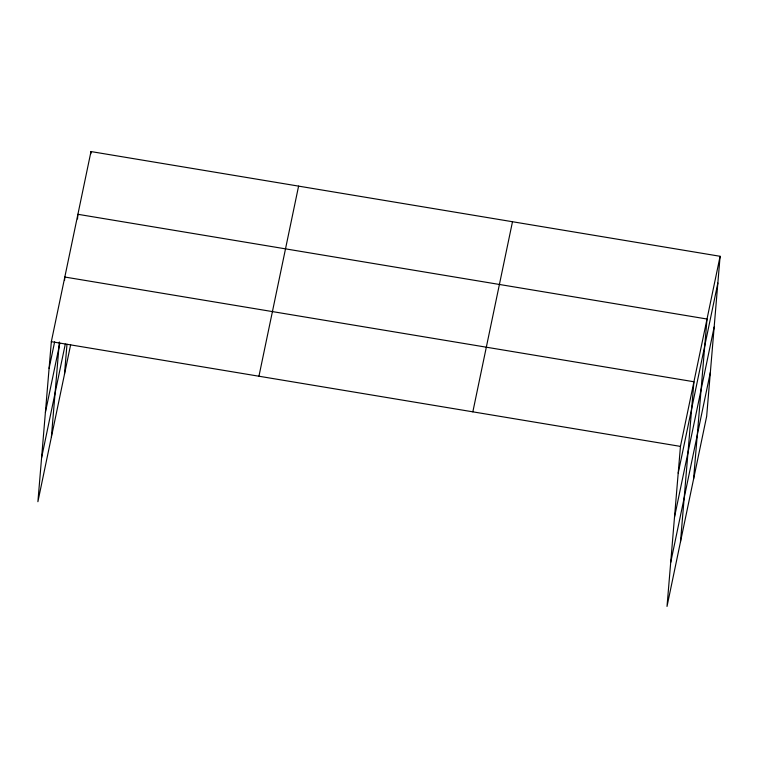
<?xml version="1.0" encoding="UTF-8"?>
<svg xmlns="http://www.w3.org/2000/svg" width="758" height="758" viewBox="0 0 758 758"><rect width="100%" height="100%" fill="white"/><g stroke="black" fill="none" stroke-linecap="round" stroke-linejoin="round"><path stroke-width="1.14" d="M720.1 256.289L680.447 446.396L667.012 606.438L706.664 416.332L720.1 256.289L90.988 151.562L51.336 341.669L37.9 501.711L70.655 344.682M51.383 437.072L59.37 341.972M64.525 280.517L64.818 277.03L693.93 381.757L680.495 541.799M64.468 374.338L66.998 344.236M77.515 218.948L77.903 214.296L707.015 319.023L693.579 479.065M90.799 153.883L90.988 151.562M49.09 368.407L54.633 341.858M45.404 412.399L59.835 343.194M41.595 457.718L65.302 344.037M258.942 376.233L298.595 186.117M472.84 411.84L512.493 221.724M678.202 473.134L717.854 283.028M674.506 517.127L714.159 327.02M670.707 562.445L710.35 372.339M51.336 341.669L680.447 446.396"/></g></svg>
